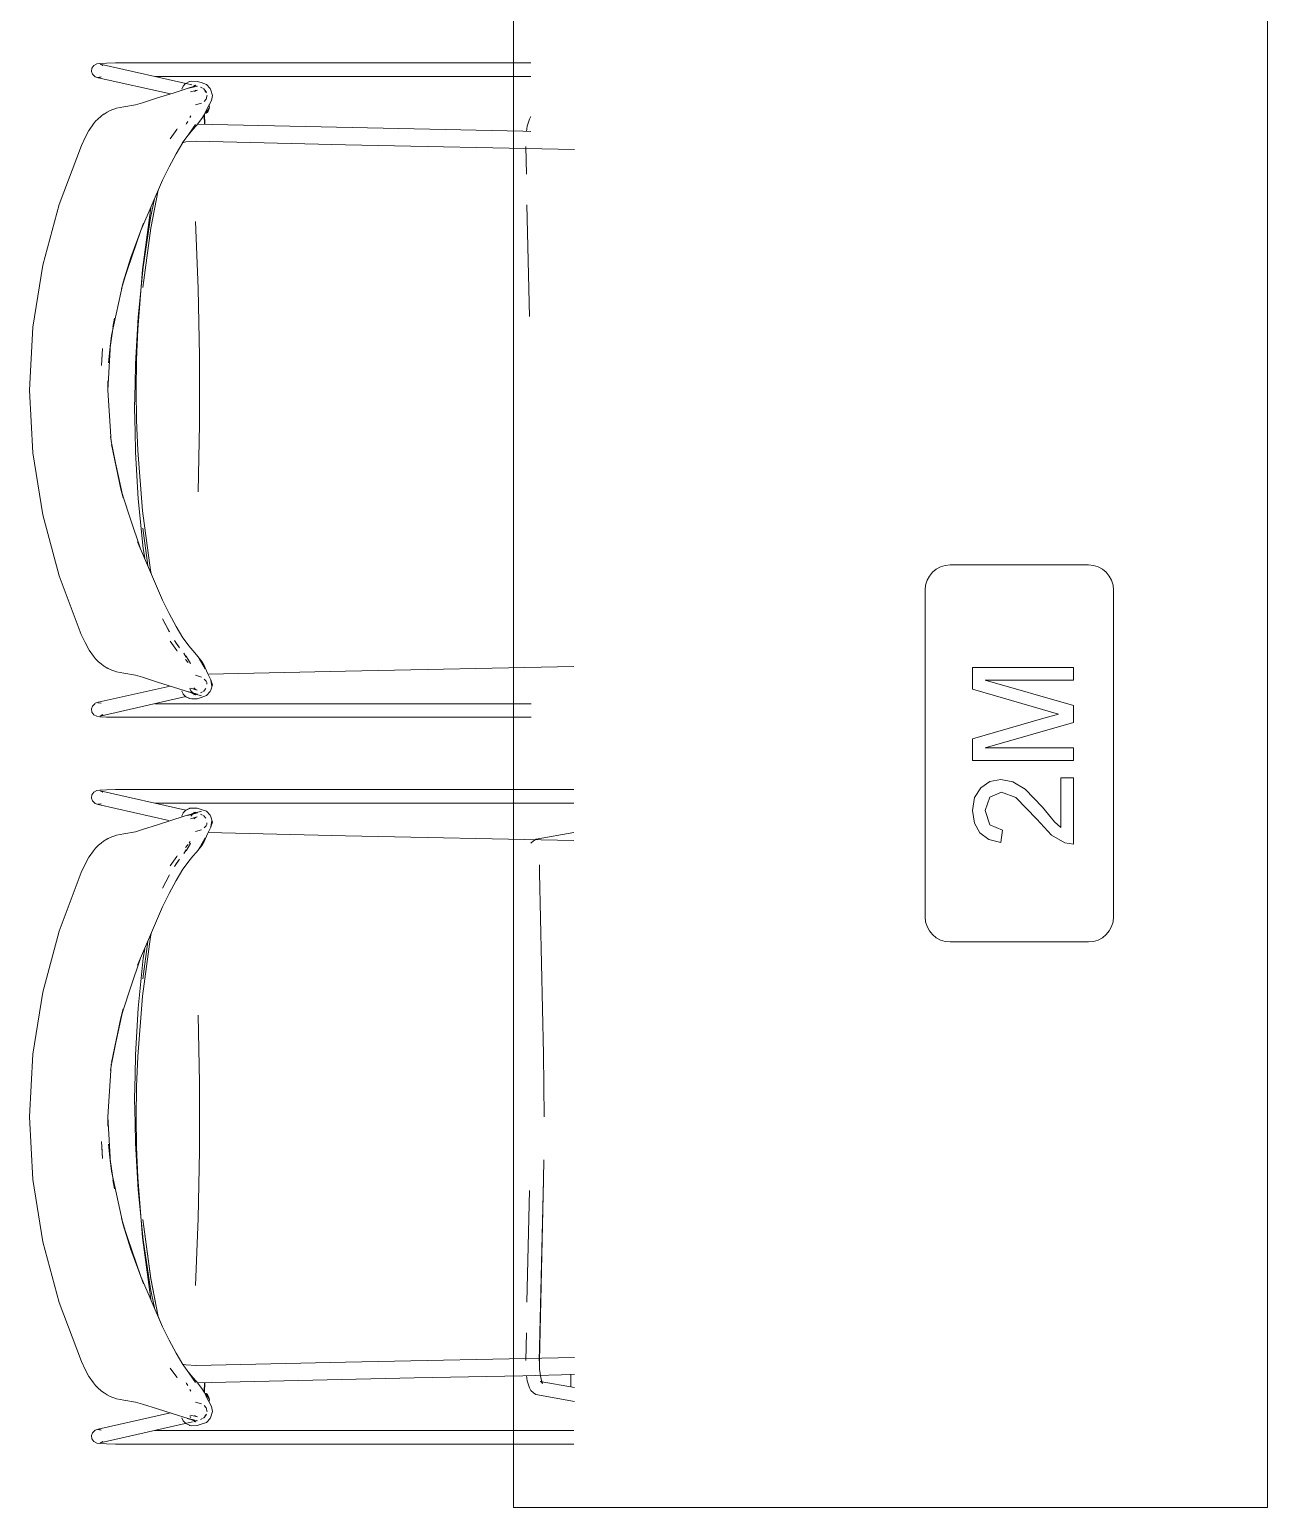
# Model space of a CAD drawing. Header units: millimetres. Extents: x 155927 to 317870, y -36033 to 97293.
# Drawn here: x 207681 to 208666, y 18608 to 19784 of the extents above; entities that cross this region are included whole.
import ezdxf

# ---------------------------------------------------------------- set-up
doc = ezdxf.new("R2010")
doc.units = ezdxf.units.MM
doc.header["$MEASUREMENT"] = 0
doc.layers.add('G-IMPT', color=8, linetype='CONTINUOUS', lineweight=9)
doc.layers.add('I-FURN', color=8, linetype='CONTINUOUS', lineweight=9)

msp = doc.modelspace()

# ---------------------------------------------------------------- linework, layer by layer
at = {"layer": 'G-IMPT'}
for p, q in [((207737.3, 19756.6), (207734.8, 19756.2)), ((207742.5, 19756.9), (207737.3, 19756.6)), ((207749.7, 19757), (207742.5, 19756.9)), ((207749.7, 19757), (207756, 19757.1)), ((208080.3, 19757.1), (207756, 19757.1)), ((207730.6, 19750.2), (207731, 19752.9)), ((207730.6, 19750.2), (207731.4, 19748.1)), ((207732.5, 19755), (207731, 19752.9)), ((207731.7, 19747.8), (207731.4, 19748.1)), ((207731.7, 19747.8), (207733.5, 19745.9)), ((207734.8, 19756.2), (207732.5, 19755)), ((207733.5, 19745.9), (207733.2, 19746.2)), ((207736, 19745.1), (207733.5, 19745.9)), ((207738.3, 19745.9), (207735.7, 19745.4)), ((207738, 19745.7), (207735.7, 19745.4)), ((207736, 19745.1), (207793.5, 19732.3)), ((207810.5, 19739.6), (207737.5, 19756)), ((207737.5, 19756), (207739.7, 19755)), ((207739.5, 19755.2), (207739.7, 19755)), ((208080.3, 19746.2), (207781, 19746.2)), ((207795.7, 19733), (207783.2, 19729.1)), ((207807.5, 19736.8), (207795.7, 19733)), ((207802.4, 19736.2), (207803.6, 19738.6)), ((207802.4, 19736.1), (207803.6, 19738.6)), ((207803.5, 19738.4), (207802.4, 19736.1)), ((207802.4, 19736.2), (207802.4, 19736.1)), ((207803.5, 19738.4), (207803.6, 19738.6)), ((207805.5, 19740.5), (207803.6, 19738.6)), ((207805.5, 19740.5), (207805.7, 19740.7)), ((207808.6, 19742.1), (207805.7, 19740.7)), ((207814.9, 19738.6), (207806.8, 19736.6)), ((207812.6, 19738.4), (207806.8, 19736.6)), ((207807.5, 19736.8), (207814.9, 19738.6)), ((207808.9, 19742.2), (207808.6, 19742.1)), ((207808.9, 19742.2), (207810.6, 19742.5)), ((207814.9, 19735.4), (207809.4, 19733.9)), ((207810.4, 19737.7), (207813.5, 19739.2)), ((207810.4, 19737.7), (207812.6, 19738.4)), ((207814.7, 19742.2), (207810.6, 19742.5)), ((207811.5, 19737.9), (207813.5, 19739.2)), ((207813.9, 19738.8), (207812, 19739.2)), ((207812.5, 19734.2), (207813.6, 19735.2)), ((207812.5, 19734.2), (207813.1, 19734.9)), ((207814.9, 19735.4), (207812.8, 19734.5)), ((207813.6, 19735.2), (207812.8, 19734.5)), ((207814.7, 19742.2), (207817.9, 19741.3)), ((207817.5, 19737.6), (207819.1, 19736.8)), ((207822.1, 19739.9), (207817.9, 19741.3)), ((207817.9, 19737.3), (207819.1, 19736.8)), ((207821.9, 19733.9), (207819.7, 19736.5)), ((207820.9, 19734.9), (207822.1, 19733.3)), ((207820.9, 19734.9), (207821.3, 19734.4)), ((207822.1, 19733.3), (207821.3, 19734.4)), ((207822.1, 19739.9), (207825.2, 19736.6)), ((207825.2, 19736.6), (207825.7, 19735.3)), ((207825.7, 19735.3), (207826.9, 19731.1)), ((207756.4, 19722), (207750.4, 19720.9)), ((207756.4, 19722), (207765.6, 19723.6)), ((207765.6, 19723.6), (207771.3, 19725.3)), ((207783.2, 19729.1), (207771.3, 19725.3)), ((207818.2, 19725), (207813.5, 19723.7)), ((207821.8, 19728.2), (207820.2, 19726.4)), ((207826, 19727), (207821.6, 19718.6)), ((207821.8, 19728.2), (207822.1, 19728.8)), ((207822.1, 19728.8), (207822.5, 19730.8)), ((207822.6, 19731.4), (207822.5, 19730.8)), ((207826, 19727), (207826.9, 19731.1)), ((207732.2, 19708.4), (207733.9, 19710.5)), ((207735.8, 19712.3), (207733.9, 19710.5)), ((207738.2, 19714.6), (207735.8, 19712.3)), ((207740.2, 19716.1), (207738.2, 19714.6)), ((207740.2, 19716.1), (207740.6, 19716.3)), ((207740.6, 19716.3), (207743.2, 19717.9)), ((207745.4, 19719.1), (207743.2, 19717.9)), ((207745.4, 19719.1), (207750.4, 19720.9)), ((207807.3, 19710.4), (207806.3, 19708.8)), ((207809, 19713.6), (207809.6, 19715)), ((207818.5, 19712.7), (207814.2, 19707.2)), ((207820.4, 19715.8), (207818.5, 19712.7)), ((207820.2, 19715.4), (207820.5, 19708.1)), ((207820.2, 19715.4), (207820.6, 19708.1)), ((207820.4, 19715.8), (207822.6, 19720.6)), ((207820.9, 19708.1), (207820.6, 19716.1)), ((207822.6, 19720.6), (207821.6, 19718.6)), ((208077.4, 19706.6), (208079.3, 19712.2)), ((208079.3, 19712.2), (208080.2, 19714.3)), ((207722.6, 19691.3), (207725.5, 19697.6)), ((207725.5, 19697.6), (207728.6, 19703.2)), ((207728.8, 19703.5), (207728.6, 19703.2)), ((207728.8, 19703.5), (207732.2, 19708.4)), ((207798.5, 19703.9), (207793.3, 19696.6)), ((207798.9, 19704.4), (207798.5, 19703.9)), ((207808.2, 19700.3), (207802.8, 19693)), ((207805.9, 19708.3), (207806.3, 19708.8)), ((207813.3, 19708.1), (207807.7, 19699.8)), ((207811.3, 19704), (207807.7, 19699.8)), ((207813.3, 19708.1), (207808.2, 19700.3)), ((207811.3, 19704), (207814.2, 19707.2)), ((207814.5, 19708.2), (207987.5, 19704.4)), ((208074, 19702.6), (207987.5, 19704.4)), ((208080.3, 19702.4), (208074, 19702.6)), ((208076.9, 19702.5), (208077.4, 19706.6)), ((207705, 19644.4), (207722.6, 19691.3)), ((207797.9, 19684.7), (207803.3, 19693.7)), ((207802.7, 19693.5), (207805.6, 19694.1)), ((207802.8, 19693), (207803.3, 19693.7)), ((207805.6, 19694.1), (207814, 19694.6)), ((207814, 19694.6), (207932.8, 19691.9)), ((208114.9, 19688.2), (207932.8, 19691.9)), ((208076.2, 19690.6), (208076.7, 19668.4)), ((207792.5, 19674.3), (207787.2, 19663.7)), ((207792.5, 19674.3), (207797.9, 19684.7)), ((207769.9, 19623.7), (207787.1, 19663.7)), ((207783.1, 19654.3), (207787.1, 19663.7)), ((207783.1, 19654.3), (207787.2, 19663.7)), ((207777.9, 19625.4), (207783.6, 19655.6)), ((207783.6, 19655.6), (207777.9, 19625.5)), ((207692, 19596), (207705, 19644.4)), ((207771.3, 19592.6), (207777.6, 19639.9)), ((207777.6, 19639.9), (207778.2, 19643.1)), ((207777.7, 19633.6), (207780.7, 19648.7)), ((208077.2, 19644.1), (208079.3, 19555.2)), ((207772.1, 19629.5), (207769.9, 19623.7)), ((207772.1, 19629.5), (207770, 19623.7)), ((207777.7, 19633.6), (207771.8, 19594.4)), ((207813.5, 19630.8), (207815.6, 19577.6)), ((207769.9, 19623.7), (207755.8, 19582.6)), ((207769.9, 19623.7), (207761.9, 19602.2)), ((207770, 19623.7), (207761.9, 19602.2)), ((207771.4, 19578.2), (207777.9, 19625.5)), ((207777.9, 19625.4), (207771.4, 19578.2)), ((207692, 19596), (207683.9, 19546.6)), ((207755.8, 19582.6), (207761.9, 19602.2)), ((207761.9, 19602.2), (207756, 19582.5)), ((207767.4, 19544.8), (207771.3, 19592.6)), ((207771.8, 19594.4), (207767.7, 19554.7)), ((207746.5, 19540.1), (207755.8, 19582.6)), ((207755.8, 19582.6), (207754.4, 19577.3)), ((207754.4, 19577.3), (207756, 19582.5)), ((207816.6, 19523.7), (207815.6, 19577.6)), ((207681.3, 19496.7), (207683.9, 19546.6)), ((207749, 19553.8), (207746.9, 19539.7)), ((207749, 19553.8), (207747.7, 19546.7)), ((207767.7, 19554.7), (207765.6, 19517.6)), ((207767.4, 19544.8), (207766.5, 19520.8)), ((207743.5, 19496.7), (207745.8, 19533.6)), ((207746.5, 19540.1), (207744.2, 19518.4)), ((207746.5, 19540.1), (207745.3, 19528.7)), ((207746.9, 19539.7), (207745.3, 19528.7)), ((207745.8, 19533.6), (207745.3, 19528.7)), ((207739.3, 19529.8), (207738.6, 19516.2)), ((207738.8, 19520.1), (207739.3, 19529.8)), ((207744.2, 19518.4), (207745.3, 19528.7)), ((207816.6, 19523.7), (207816.6, 19469.6)), ((207765.6, 19517.6), (207765.3, 19501.3)), ((207766.5, 19520.8), (207766.1, 19496.7)), ((207743.5, 19496.7), (207743.7, 19504.1)), ((207743.6, 19496.7), (207743.7, 19504.1)), ((207765.3, 19501.3), (207764.9, 19482.4)), ((207681.3, 19496.7), (207683.9, 19446.8)), ((207746, 19459.7), (207743.6, 19496.7)), ((207766.1, 19496.7), (207766.5, 19472.6)), ((207765.3, 19463.6), (207764.9, 19482.4)), ((207765.3, 19463.6), (207765.6, 19447.3)), ((207767.4, 19448.5), (207766.5, 19472.6)), ((207815.6, 19415.7), (207816.6, 19469.6)), ((207745.8, 19459.7), (207746.9, 19453.3)), ((207745.8, 19459.7), (207746.2, 19456.2)), ((207746, 19459.7), (207746.3, 19455.6)), ((207755.8, 19410.8), (207746.5, 19453.3)), ((207753.9, 19417.8), (207746.5, 19453.3)), ((207746.9, 19453.3), (207753.9, 19417.8)), ((207692, 19397.4), (207683.9, 19446.8)), ((207767.7, 19410.2), (207765.6, 19447.3)), ((207771.3, 19400.7), (207767.4, 19448.5)), ((207755.8, 19410.8), (207753.9, 19417.8)), ((207753.9, 19417.8), (207756.2, 19410.9)), ((207761.4, 19394.7), (207756.2, 19410.9)), ((207767.7, 19410.2), (207771.8, 19370.5)), ((207705, 19348.9), (207692, 19397.4)), ((207761.4, 19394.7), (207769.9, 19369.6)), ((207771.3, 19400.7), (207777.6, 19353.4)), ((207775.5, 19357), (207771.4, 19386.7)), ((207775.5, 19357), (207771.4, 19386.7)), ((207769.9, 19369.6), (207767.3, 19376)), ((207787.2, 19329.6), (207767.3, 19376)), ((207773, 19362.9), (207771.8, 19370.5)), ((207705, 19348.9), (207722.5, 19302.2)), ((207777.6, 19353.4), (207778.1, 19350.8)), ((207787.2, 19329.6), (207792.5, 19319)), ((207792.7, 19304.2), (207787.2, 19314.6)), ((207787.2, 19314.6), (207792.2, 19305.2)), ((207792.5, 19319), (207797.9, 19308.6)), ((207722.5, 19302.2), (207725.5, 19295.7)), ((207792.7, 19304.2), (207792.2, 19305.2)), ((207803.3, 19299.6), (207797.9, 19308.6)), ((207808.2, 19293.1), (207802.8, 19300.4)), ((207803.3, 19299.6), (207802.8, 19300.4)), ((207728.6, 19290.1), (207725.5, 19295.7)), ((207728.6, 19290.1), (207728.8, 19289.8)), ((207732.2, 19284.9), (207728.8, 19289.8)), ((207793.3, 19296.8), (207798.5, 19289.5)), ((207800.7, 19291.5), (207796.8, 19297.4)), ((207796.8, 19297.4), (207798, 19295.4)), ((207800.7, 19291.5), (207798, 19295.4)), ((207798.9, 19289), (207798.5, 19289.5)), ((207804.3, 19286.7), (207804, 19287.2)), ((207806, 19284.2), (207804, 19287.2)), ((207804.3, 19286.7), (207806, 19284.2)), ((207808.2, 19293.1), (207811.3, 19289.3)), ((207814.2, 19286.1), (207811.3, 19289.3)), ((207818.5, 19280.7), (207814.2, 19286.1)), ((207732.2, 19284.9), (207733.9, 19282.8)), ((207735.8, 19281), (207733.9, 19282.8)), ((207735.8, 19281), (207736.3, 19280.5)), ((207738.2, 19278.8), (207736.3, 19280.5)), ((207740.2, 19277.3), (207738.2, 19278.8)), ((207744.4, 19274.8), (207740.2, 19277.3)), ((207740.2, 19277.3), (207740.6, 19277)), ((207740.2, 19277.3), (207745.4, 19274.3)), ((207740.6, 19277), (207743.2, 19275.5)), ((207743.2, 19275.5), (207745.4, 19274.3)), ((207744.4, 19274.8), (207745.4, 19274.3)), ((207750.4, 19272.5), (207745.4, 19274.3)), ((207807.5, 19280), (207805.4, 19282.4)), ((207807.6, 19282.3), (207805.9, 19285.1)), ((207806.3, 19284.5), (207805.9, 19285.1)), ((207807.6, 19282.3), (207806.3, 19284.5)), ((207807.6, 19282.3), (207807.3, 19282.9)), ((207809.3, 19279.1), (207807.3, 19282.9)), ((207807.6, 19282.3), (207809.3, 19279.1)), ((207818.7, 19279.4), (207816.4, 19283.1)), ((207816.4, 19283.1), (207821.2, 19274.8)), ((207820.4, 19277.6), (207818.5, 19280.7)), ((207818.7, 19279.4), (207821.2, 19274.8)), ((207820.4, 19277.6), (207822.9, 19271.5)), ((207932.8, 19273), (208114.6, 19276.7)), ((207756.4, 19271.4), (207750.4, 19272.5)), ((207765.6, 19269.8), (207756.4, 19271.4)), ((207765.6, 19269.8), (207771.3, 19268.1)), ((207771.3, 19268.1), (207783.2, 19264.2)), ((207783.2, 19264.2), (207804.4, 19257.5)), ((207818.3, 19268.3), (207813.5, 19269.7)), ((207821.8, 19265.1), (207820.3, 19266.7)), ((207821.8, 19265.1), (207822.3, 19264.1)), ((207822.5, 19262.6), (207822.3, 19264.1)), ((207825.9, 19265.5), (207822.9, 19271.5)), ((207823.4, 19270.5), (207932.8, 19273)), ((207826.9, 19262.2), (207825.6, 19265.9)), ((207826.4, 19260.9), (207825.6, 19265.9)), ((207826.4, 19260.9), (207825.9, 19265.5)), ((207793.3, 19261.1), (207736, 19248.2)), ((207737.6, 19237.3), (207805.7, 19252.7)), ((207802.4, 19257.2), (207802.4, 19257.3)), ((207802.4, 19257.2), (207803.5, 19254.9)), ((207803.5, 19254.9), (207803.6, 19254.7)), ((207805.7, 19252.6), (207803.6, 19254.7)), ((207803.9, 19254.5), (207805.5, 19252.8)), ((207803.9, 19254.5), (207805.7, 19252.6)), ((207812.6, 19254.9), (207804.4, 19257.5)), ((207808.9, 19251.2), (207805.5, 19252.8)), ((207805.5, 19252.8), (207808.6, 19251.2)), ((207805.5, 19252.8), (207805.7, 19252.6)), ((207808.9, 19251.2), (207805.7, 19252.6)), ((207814.9, 19254.7), (207806.8, 19256.8)), ((207806.8, 19256.8), (207808.1, 19256.5)), ((207814.9, 19254.7), (207808.1, 19256.5)), ((207808.9, 19251.2), (207808.6, 19251.2)), ((207808.8, 19259.1), (207809.8, 19257.3)), ((207808.9, 19251.2), (207810.6, 19250.9)), ((207814.8, 19257.9), (207809.4, 19259.5)), ((207811.5, 19255.4), (207809.8, 19257.3)), ((207813.5, 19254.1), (207810.4, 19255.6)), ((207818.2, 19253.3), (207810.4, 19255.6)), ((207811.9, 19251), (207810.6, 19250.9)), ((207813.5, 19254.1), (207811.5, 19255.4)), ((207814.7, 19251.1), (207811.9, 19251)), ((207812, 19254.1), (207813.9, 19254.5)), ((207813.6, 19258.1), (207812.1, 19259.6)), ((207812.1, 19259.6), (207813, 19258.5)), ((207813.6, 19258.1), (207812.4, 19259.1)), ((207814.8, 19257.9), (207812.4, 19259.1)), ((207818.2, 19253.3), (207812.6, 19254.9)), ((207817.9, 19252.1), (207814.7, 19251.1)), ((207819.1, 19256.5), (207817.5, 19255.7)), ((207817.9, 19256), (207819.1, 19256.5)), ((207817.9, 19252.1), (207822.1, 19253.5)), ((207821.7, 19259.1), (207819.7, 19256.8)), ((207825.2, 19256.7), (207822.1, 19253.5)), ((207825.7, 19258), (207825.2, 19256.7)), ((207826.9, 19262.2), (207825.7, 19258)), ((207731.4, 19245.2), (207730.6, 19243.1)), ((207731, 19240.4), (207730.6, 19243.1)), ((207732.5, 19238.3), (207731, 19240.4)), ((207731.4, 19245.2), (207733.2, 19247.1)), ((207733.5, 19247.4), (207733.2, 19247.1)), ((207736, 19248.2), (207733.5, 19247.4)), ((207738.3, 19247.5), (207735.7, 19247.9)), ((207738, 19247.6), (207735.7, 19247.9)), ((207781, 19247.1), (208080.6, 19247.1)), ((207734.8, 19237.1), (207732.5, 19238.3)), ((207734.8, 19237.1), (207737.3, 19236.7)), ((207737.3, 19236.7), (207742.5, 19236.5)), ((207737.6, 19237.3), (207739.7, 19238.4)), ((207739.7, 19238.4), (207739.5, 19238.2)), ((207742.5, 19236.5), (207749.7, 19236.3)), ((207756, 19236.3), (207749.7, 19236.3)), ((208080.6, 19236.3), (207756, 19236.3)), ((207731, 19174.6), (207730.6, 19171.9)), ((207731.4, 19169.8), (207730.6, 19171.9)), ((207732.5, 19176.7), (207731, 19174.6)), ((207731.4, 19169.8), (207733.2, 19167.9)), ((207734.8, 19177.9), (207732.5, 19176.7)), ((207734.8, 19177.9), (207737.3, 19178.3)), ((207737.3, 19178.3), (207742.5, 19178.5)), ((207737.6, 19177.7), (207805.7, 19162.3)), ((207737.6, 19177.7), (207739.7, 19176.6)), ((207739.7, 19176.6), (207739.5, 19176.8)), ((207742.5, 19178.5), (207749.7, 19178.7)), ((207756, 19178.7), (207749.7, 19178.7)), ((208114.6, 19178.7), (207756, 19178.7)), ((207733.5, 19167.6), (207733.2, 19167.9)), ((207736, 19166.8), (207733.5, 19167.6)), ((207738.3, 19167.5), (207735.7, 19167.1)), ((207738, 19167.4), (207735.7, 19167.1)), ((207792.2, 19154.2), (207736, 19166.8)), ((207781, 19167.9), (208114.6, 19167.9)), ((207783.2, 19150.8), (207804.4, 19157.5)), ((207802.4, 19157.8), (207803.5, 19160.1)), ((207802.4, 19157.8), (207802.4, 19157.7)), ((207803.5, 19160.1), (207803.6, 19160.3)), ((207805.7, 19162.4), (207803.6, 19160.3)), ((207803.9, 19160.5), (207805.7, 19162.4)), ((207803.9, 19160.5), (207805.5, 19162.2)), ((207812.6, 19160.1), (207804.4, 19157.5)), ((207808.9, 19163.9), (207805.5, 19162.2)), ((207805.5, 19162.2), (207808.6, 19163.8)), ((207805.5, 19162.2), (207805.7, 19162.4)), ((207808.9, 19163.9), (207805.7, 19162.4)), ((207814.9, 19160.3), (207806.8, 19158.2)), ((207806.8, 19158.2), (207808.1, 19158.5)), ((207814.9, 19160.3), (207808.1, 19158.5)), ((207808.9, 19163.9), (207808.6, 19163.8)), ((207808.9, 19163.9), (207810.6, 19164.1)), ((207814.8, 19157.1), (207809.4, 19155.5)), ((207811.5, 19159.6), (207809.8, 19157.7)), ((207818.2, 19161.7), (207810.4, 19159.4)), ((207813.5, 19160.9), (207810.4, 19159.4)), ((207811.9, 19164), (207810.6, 19164.1)), ((207813.5, 19160.9), (207811.5, 19159.6)), ((207814.7, 19163.9), (207811.9, 19164)), ((207812, 19160.9), (207813.9, 19160.5)), ((207813.6, 19156.9), (207812.1, 19155.4)), ((207814.8, 19157.1), (207812.4, 19155.9)), ((207813.6, 19156.9), (207812.4, 19155.9)), ((207818.2, 19161.7), (207812.6, 19160.1)), ((207817.9, 19162.9), (207814.7, 19163.9)), ((207819.1, 19158.5), (207817.5, 19159.3)), ((207817.9, 19162.9), (207822.1, 19161.5)), ((207817.9, 19159), (207819.1, 19158.5)), ((207821.7, 19155.9), (207819.7, 19158.2)), ((207825.2, 19158.3), (207822.1, 19161.5)), ((207825.7, 19157), (207825.2, 19158.3)), ((207826.9, 19152.8), (207825.7, 19157)), ((207765.6, 19145.2), (207756.4, 19143.6)), ((207765.6, 19145.2), (207771.3, 19146.9)), ((207771.3, 19146.9), (207783.2, 19150.8)), ((207812.1, 19155.4), (207813, 19156.5)), ((207818.3, 19146.7), (207813.5, 19145.4)), ((207821.8, 19149.9), (207820.3, 19148.3)), ((207821.8, 19149.9), (207822.3, 19150.9)), ((207822.5, 19152.4), (207822.3, 19150.9)), ((207825.9, 19149.5), (207822.9, 19143.5)), ((207826.4, 19154.1), (207825.6, 19149.1)), ((207826.9, 19152.8), (207825.6, 19149.1)), ((207826.4, 19154.1), (207825.9, 19149.5)), ((207735.8, 19134), (207733.9, 19132.2)), ((207735.8, 19134), (207736.3, 19134.5)), ((207738.2, 19136.2), (207736.3, 19134.5)), ((207740.2, 19137.8), (207738.2, 19136.2)), ((207740.2, 19137.8), (207745.4, 19140.7)), ((207744.4, 19140.2), (207740.2, 19137.8)), ((207740.2, 19137.8), (207740.6, 19138)), ((207740.6, 19138), (207743.2, 19139.5)), ((207743.2, 19139.5), (207745.4, 19140.7)), ((207744.4, 19140.2), (207745.4, 19140.7)), ((207750.4, 19142.5), (207745.4, 19140.7)), ((207756.4, 19143.6), (207750.4, 19142.5)), ((207807.5, 19135), (207805.4, 19132.6)), ((207809.3, 19135.9), (207807.3, 19132.1)), ((207807.6, 19132.7), (207809.3, 19135.9)), ((207808.4, 19136.2), (207809.1, 19137.4)), ((207818.5, 19134.3), (207814.2, 19128.9)), ((207816.4, 19132), (207821.2, 19140.3)), ((207818.7, 19135.6), (207816.4, 19132)), ((207820.4, 19137.4), (207818.5, 19134.3)), ((207818.7, 19135.6), (207821.2, 19140.3)), ((207820.4, 19137.4), (207822.9, 19143.5)), ((207823.4, 19144.5), (207932.8, 19142)), ((207932.8, 19142), (208114.6, 19138.3)), ((208080.2, 19136), (208082.3, 19137.9)), ((208082.3, 19137.9), (208084.4, 19139.4)), ((208114.6, 19144.7), (208084.4, 19139.4)), ((207728.6, 19124.9), (207725.5, 19119.3)), ((207728.6, 19124.9), (207728.8, 19125.2)), ((207732.2, 19130.1), (207728.8, 19125.2)), ((207732.2, 19130.1), (207733.9, 19132.2)), ((207793.3, 19118.2), (207798.5, 19125.5)), ((207800.7, 19123.5), (207796.8, 19117.6)), ((207800.7, 19123.5), (207798, 19119.6)), ((207798.9, 19126), (207798.5, 19125.5)), ((207808.2, 19121.9), (207802.8, 19114.6)), ((207806, 19130.8), (207804, 19127.8)), ((207804.3, 19128.3), (207804, 19127.8)), ((207804.3, 19128.3), (207806, 19130.8)), ((207807.6, 19132.7), (207805.9, 19129.9)), ((207806.3, 19130.5), (207805.9, 19129.9)), ((207807.6, 19132.7), (207806.3, 19130.5)), ((207807.6, 19132.7), (207807.3, 19132.1)), ((207808.2, 19121.9), (207811.3, 19125.7)), ((207814.2, 19128.9), (207811.3, 19125.7)), ((207705, 19066.1), (207722.5, 19112.8)), ((207722.5, 19112.8), (207725.5, 19119.3)), ((207792.7, 19110.8), (207787.2, 19100.4)), ((207787.2, 19100.4), (207792.2, 19109.8)), ((207792.7, 19110.8), (207792.2, 19109.8)), ((207796.8, 19117.6), (207798, 19119.6)), ((207803.3, 19115.4), (207797.9, 19106.4)), ((207803.3, 19115.4), (207802.8, 19114.6)), ((208087.1, 19112.6), (208087.2, 19119)), ((208087.1, 19112.6), (208090.3, 18968.3)), ((207792.5, 19096), (207797.9, 19106.4)), ((207787.2, 19085.4), (207792.5, 19096)), ((207787.2, 19085.4), (207767.3, 19039)), ((207705, 19066.1), (207692, 19017.6)), ((207777.6, 19061.6), (207778.1, 19064.2)), ((207771.3, 19014.3), (207777.6, 19061.6)), ((207775.5, 19058), (207771.4, 19028.3)), ((207775.5, 19058), (207771.4, 19028.3)), ((207773, 19052.1), (207771.8, 19044.5)), ((207761.4, 19020.3), (207769.9, 19045.4)), ((207769.9, 19045.4), (207767.3, 19039)), ((207767.7, 19004.8), (207771.8, 19044.5)), ((207692, 19017.6), (207683.9, 18968.2)), ((207761.4, 19020.3), (207756.2, 19004.1)), ((207755.8, 19004.2), (207746.5, 18961.7)), ((207755.8, 19004.2), (207753.9, 18997.2)), ((207753.9, 18997.2), (207756.2, 19004.1)), ((207767.7, 19004.8), (207765.6, 18967.7)), ((207771.3, 19014.3), (207767.4, 18966.5)), ((207753.9, 18997.2), (207746.5, 18961.7)), ((207746.9, 18961.7), (207753.9, 18997.2)), ((207815.6, 18999.3), (207816.6, 18945.4)), ((207681.3, 18918.3), (207683.9, 18968.2)), ((207745.8, 18955.3), (207746.9, 18961.7)), ((207745.8, 18955.3), (207746.2, 18958.8)), ((207746, 18955.3), (207746.4, 18960.6)), ((207765.3, 18951.4), (207765.6, 18967.7)), ((207767.4, 18966.5), (207766.5, 18942.4)), ((208090.3, 18968.3), (208090.7, 18943.4)), ((207746, 18955.3), (207743.6, 18918.3)), ((207765.3, 18951.4), (207764.9, 18932.6)), ((207816.6, 18891.3), (207816.6, 18945.4)), ((207766.1, 18918.3), (207766.5, 18942.4)), ((208090.7, 18943.4), (208090.9, 18918.3)), ((207765.3, 18913.7), (207764.9, 18932.6)), ((207681.3, 18918.3), (207683.9, 18868.4)), ((207743.5, 18918.3), (207745.8, 18881.4)), ((207743.5, 18918.3), (207743.7, 18910.9)), ((207743.6, 18918.3), (207743.7, 18910.9)), ((207765.6, 18897.4), (207765.3, 18913.7)), ((207766.5, 18894.2), (207766.1, 18918.3)), ((207739.3, 18885.2), (207738.6, 18898.8)), ((207738.8, 18895.4), (207739.3, 18885.2)), ((207746.5, 18875), (207744.2, 18896.6)), ((207744.2, 18896.6), (207745.3, 18886.3)), ((207745.8, 18881.4), (207745.3, 18886.3)), ((207746.5, 18875), (207745.3, 18886.3)), ((207746.9, 18875.3), (207745.3, 18886.3)), ((207767.7, 18860.4), (207765.6, 18897.4)), ((207767.4, 18870.2), (207766.5, 18894.2)), ((207816.6, 18891.3), (207815.6, 18837.4)), ((207746.5, 18875), (207755.8, 18832.4)), ((207749, 18861.2), (207746.9, 18875.3)), ((208090.4, 18868.4), (208090.6, 18884.2)), ((207692, 18819), (207683.9, 18868.4)), ((207749, 18861.2), (207747.7, 18868.3)), ((207767.4, 18870.2), (207771.3, 18822.4)), ((208086.9, 18724.3), (208090.3, 18868.2)), ((208087.1, 18724.1), (208090.3, 18868.2)), ((207771.8, 18820.6), (207767.7, 18860.4)), ((208077.2, 18770.9), (208079.3, 18859.8)), ((207755.8, 18832.4), (207754.4, 18837.7)), ((207754.4, 18837.7), (207756, 18832.5)), ((207769.9, 18791.3), (207755.8, 18832.4)), ((207755.8, 18832.4), (207761.9, 18812.8)), ((207761.9, 18812.8), (207756, 18832.5)), ((207777.9, 18789.6), (207771.4, 18836.8)), ((207771.4, 18836.8), (207777.9, 18789.5)), ((207813.5, 18784.2), (207815.6, 18837.4)), ((207692, 18819), (207705, 18770.6)), ((207771.3, 18822.4), (207777.6, 18775.1)), ((207777.7, 18781.4), (207771.8, 18820.6)), ((207769.9, 18791.3), (207761.9, 18812.8)), ((207770, 18791.3), (207761.9, 18812.8)), ((207772.1, 18785.5), (207769.9, 18791.3)), ((207769.9, 18791.3), (207787.1, 18751.3)), ((207772.1, 18785.5), (207770, 18791.3)), ((207777.7, 18781.4), (207780.7, 18766.3)), ((207777.9, 18789.6), (207783.6, 18759.4)), ((207783.6, 18759.4), (207777.9, 18789.5)), ((207705, 18770.6), (207722.6, 18723.7)), ((207777.6, 18775.1), (207778.2, 18771.9)), ((207783.1, 18760.7), (207787.1, 18751.3)), ((207783.1, 18760.7), (207787.2, 18751.3)), ((207792.5, 18740.7), (207787.2, 18751.3)), ((208076.2, 18724.4), (208076.7, 18746.6)), ((207792.5, 18740.7), (207797.9, 18730.3)), ((207722.6, 18723.7), (207725.5, 18717.4)), ((207797.9, 18730.3), (207803.3, 18721.3)), ((207802.7, 18721.5), (207805.6, 18720.9)), ((207808.2, 18714.7), (207802.8, 18722.1)), ((207802.8, 18722.1), (207803.3, 18721.3)), ((207814, 18720.4), (207932.8, 18723.1)), ((208114.9, 18726.8), (207932.8, 18723.1)), ((208087.1, 18724.1), (208087.2, 18717.7)), ((207725.5, 18717.4), (207728.6, 18711.8)), ((207728.8, 18711.5), (207728.6, 18711.8)), ((207728.8, 18711.5), (207732.2, 18706.6)), ((207798.5, 18711.1), (207793.3, 18718.4)), ((207798.9, 18710.6), (207798.5, 18711.1)), ((207805.6, 18720.9), (207814, 18720.4)), ((207813.3, 18706.9), (207807.7, 18715.2)), ((207811.3, 18711), (207807.7, 18715.2)), ((207813.3, 18706.9), (207808.2, 18714.7)), ((207811.3, 18711), (207814.2, 18707.8)), ((207814.5, 18706.8), (207987.5, 18710.6)), ((208074, 18712.4), (207987.5, 18710.6)), ((208114.9, 18713.3), (208074, 18712.4)), ((208076.9, 18712.5), (208077.4, 18708.4)), ((208087.2, 18717.7), (208088.1, 18710.8)), ((208088.1, 18710.8), (208089.6, 18706.2)), ((208112, 18703.5), (208112, 18713.6)), ((207732.2, 18706.6), (207733.9, 18704.5)), ((207735.8, 18702.7), (207733.9, 18704.5)), ((207738.2, 18700.4), (207735.8, 18702.7)), ((207740.2, 18698.9), (207738.2, 18700.4)), ((207740.2, 18698.9), (207740.6, 18698.7)), ((207740.6, 18698.7), (207743.2, 18697.1)), ((207805.9, 18706.7), (207806.3, 18706.2)), ((207807.3, 18704.6), (207806.3, 18706.2)), ((207809, 18701.4), (207809.6, 18700)), ((207818.5, 18702.3), (207814.2, 18707.8)), ((207820.4, 18699.2), (207818.5, 18702.3)), ((207820.2, 18699.6), (207820.6, 18706.9)), ((207820.2, 18699.6), (207820.5, 18705.9)), ((207820.4, 18699.2), (207822.6, 18694.4)), ((207820.9, 18706.9), (207820.6, 18698.9)), ((208077.4, 18708.4), (208079.3, 18702.8)), ((208079.3, 18702.8), (208080.2, 18700.7)), ((208082.3, 18698.8), (208080.2, 18700.7)), ((208084.3, 18697.3), (208082.3, 18698.8)), ((208087.6, 18707.8), (208089.5, 18706.8)), ((208087.6, 18707.8), (208114.9, 18703)), ((208089.5, 18706.8), (208088.2, 18708.1)), ((208089.6, 18706.2), (208088.2, 18708.1)), ((207745.4, 18695.9), (207743.2, 18697.1)), ((207745.4, 18695.9), (207750.4, 18694.1)), ((207756.4, 18693), (207750.4, 18694.1)), ((207756.4, 18693), (207765.6, 18691.4)), ((207765.6, 18691.4), (207771.3, 18689.7)), ((207783.2, 18685.9), (207771.3, 18689.7)), ((207818.2, 18690), (207813.5, 18691.3)), ((207821.8, 18686.8), (207820.2, 18688.6)), ((207826, 18688), (207821.6, 18696.4)), ((207822.6, 18694.4), (207821.6, 18696.4)), ((207821.8, 18686.8), (207822.1, 18686.2)), ((207826, 18688), (207826.9, 18683.9)), ((208084.3, 18697.3), (208114.9, 18691.9)), ((207736, 18669.9), (207793.5, 18682.7)), ((207811, 18675.6), (207737.5, 18659)), ((207795.7, 18682), (207783.2, 18685.9)), ((207807.5, 18678.2), (207795.7, 18682)), ((207802.4, 18678.8), (207802.4, 18678.9)), ((207803.5, 18676.6), (207802.4, 18678.9)), ((207802.4, 18678.9), (207803.6, 18676.4)), ((207802.4, 18678.8), (207803.6, 18676.4)), ((207803.5, 18676.6), (207803.6, 18676.4)), ((207805.5, 18674.5), (207803.6, 18676.4)), ((207805.5, 18674.5), (207805.7, 18674.3)), ((207812.6, 18676.6), (207806.8, 18678.4)), ((207814.9, 18676.4), (207806.8, 18678.4)), ((207807.5, 18678.2), (207814.9, 18676.4)), ((207809, 18680.4), (207809.8, 18678.9)), ((207814.9, 18679.6), (207809.4, 18681.1)), ((207810.4, 18677.3), (207812.6, 18676.6)), ((207810.4, 18677.3), (207813.5, 18675.8)), ((207811.5, 18677.1), (207811, 18677.6)), ((207811.5, 18677.1), (207813.5, 18675.8)), ((207813.9, 18676.2), (207812, 18675.8)), ((207812.5, 18680.8), (207813.6, 18679.8)), ((207812.5, 18680.8), (207813.1, 18680.1)), ((207814.9, 18679.6), (207812.8, 18680.5)), ((207813.6, 18679.8), (207812.8, 18680.5)), ((207817.5, 18677.4), (207819.1, 18678.2)), ((207817.9, 18677.7), (207819.1, 18678.2)), ((207822.1, 18675.1), (207817.9, 18673.8)), ((207821.9, 18681.1), (207819.7, 18678.5)), ((207820.9, 18680.1), (207822.1, 18681.7)), ((207820.9, 18680.1), (207821.3, 18680.6)), ((207822.1, 18681.7), (207821.3, 18680.6)), ((207822.1, 18686.2), (207822.5, 18684.2)), ((207822.1, 18675.1), (207825.2, 18678.4)), ((207822.6, 18683.6), (207822.5, 18684.2)), ((207825.2, 18678.4), (207825.7, 18679.7)), ((207825.7, 18679.7), (207826.9, 18683.9)), ((207730.6, 18664.8), (207731.4, 18666.9)), ((207730.6, 18664.8), (207731, 18662.1)), ((207731.7, 18667.2), (207731.4, 18666.9)), ((207731.7, 18667.2), (207733.5, 18669.1)), ((207733.5, 18669.1), (207733.2, 18668.8)), ((207736, 18669.9), (207733.5, 18669.1)), ((207738.3, 18669.1), (207735.7, 18669.6)), ((207738, 18669.3), (207735.7, 18669.6)), ((208114.6, 18668.8), (207781, 18668.8)), ((207808.6, 18672.9), (207805.7, 18674.3)), ((207808.9, 18672.8), (207808.6, 18672.9)), ((207808.9, 18672.8), (207810.6, 18672.5)), ((207814.7, 18672.8), (207810.6, 18672.5)), ((207814.7, 18672.8), (207817.9, 18673.8)), ((207732.5, 18660), (207731, 18662.1)), ((207734.8, 18658.8), (207732.5, 18660)), ((207737.3, 18658.4), (207734.8, 18658.8)), ((207742.5, 18658.1), (207737.3, 18658.4)), ((207737.5, 18659), (207739.7, 18660)), ((207739.5, 18659.8), (207739.7, 18660)), ((207749.7, 18658), (207742.5, 18658.1)), ((207749.7, 18658), (207756, 18657.9)), ((208114.6, 18657.9), (207756, 18657.9))]:
    msp.add_line(p, q, dxfattribs=at)
at = {"layer": 'I-FURN'}
for p, q in [((208066.5, 19807.6), (208066.5, 18607.6)), ((208666.5, 18607.6), (208666.5, 19807.6)), ((207821.9, 19716.9), (207824.5, 19721.9)), ((207824.5, 19721.9), (207822.9, 19717.7)), ((207824.5, 19721.9), (207823.6, 19718.6)), ((207823.9, 19723.5), (207824.5, 19721.9)), ((207824.5, 19721.9), (207824.1, 19719.6)), ((207824.5, 19721.9), (207824.4, 19720.8)), ((207821.9, 19716.9), (207820.7, 19716.7)), ((207821.9, 19716.9), (207821.6, 19718.3)), ((207821.9, 19716.9), (207821.7, 19718.6)), ((207821.9, 19716.9), (207822.6, 19720.7)), ((207821.9, 19716.9), (207822.1, 19719.5)), ((207821.9, 19716.9), (207821.9, 19718.9)), ((207821.9, 19716.9), (207822.9, 19717.7)), ((207822.9, 19717.7), (207823.6, 19718.6)), ((207824.1, 19719.6), (207823.6, 19718.6)), ((207824.4, 19720.8), (207824.1, 19719.6)), ((208524, 19357.5), (208414, 19357.5)), ((208394, 19337.5), (208394, 19077.5)), ((208544, 19077.5), (208544, 19337.5)), ((208512.2, 19275.9), (208431.8, 19275.9)), ((208431.8, 19275.9), (208431.8, 19258.7)), ((208512.2, 19265.9), (208512.2, 19275.9)), ((208512.2, 19245.7), (208441.9, 19265.9)), ((208441.9, 19265.9), (208512.2, 19265.9)), ((208431.8, 19258.7), (208487.5, 19242.5)), ((208487.5, 19242.5), (208500.3, 19238.9)), ((208512.2, 19232.1), (208512.2, 19245.7)), ((208488.5, 19235.6), (208431.8, 19219.1)), ((208441.9, 19211.9), (208512.2, 19232.1)), ((208500.3, 19238.9), (208488.5, 19235.6)), ((208431.8, 19219.1), (208431.8, 19201.9)), ((208512.2, 19211.9), (208441.9, 19211.9)), ((208512.2, 19201.9), (208512.2, 19211.9)), ((208431.8, 19201.9), (208512.2, 19201.9)), ((208438.3, 19180.2), (208433.4, 19172.4)), ((208445.5, 19185.1), (208438.3, 19180.2)), ((208454.2, 19186.8), (208445.5, 19185.1)), ((208463.8, 19185), (208454.2, 19186.8)), ((208473.6, 19179.1), (208463.8, 19185)), ((208502.1, 19188), (208502.1, 19148.6)), ((208512.2, 19188), (208502.1, 19188)), ((208512.2, 19135.3), (208512.2, 19188)), ((208433.4, 19172.4), (208431.8, 19162.2)), ((208441.9, 19162), (208445.6, 19172.7)), ((208445.6, 19172.7), (208454.8, 19176.7)), ((208454.8, 19176.7), (208466.2, 19172.4)), ((208466.2, 19172.4), (208483, 19155.1)), ((208487.4, 19164.7), (208473.6, 19179.1)), ((208431.8, 19162.2), (208433.3, 19152.1)), ((208445.5, 19150.8), (208441.9, 19162)), ((208497, 19153.1), (208487.4, 19164.7)), ((208433.3, 19152.1), (208437.6, 19144.3)), ((208455.7, 19146.6), (208445.5, 19150.8)), ((208454.4, 19136.6), (208455.7, 19146.6)), ((208483, 19155.1), (208494.6, 19142.5)), ((208502.1, 19148.6), (208497, 19153.1)), ((208437.6, 19144.3), (208444.7, 19139)), ((208444.7, 19139), (208454.4, 19136.6)), ((208494.6, 19142.5), (208505.3, 19136.4)), ((208505.3, 19136.4), (208512.2, 19135.3)), ((208414, 19057.5), (208524, 19057.5)), ((207821.9, 18698.1), (207820.7, 18698.3)), ((207821.9, 18698.1), (207821.6, 18696.7)), ((207821.9, 18698.1), (207821.7, 18696.4)), ((207821.9, 18698.1), (207822.9, 18697.3)), ((207821.9, 18698.1), (207822.6, 18694.3)), ((207821.9, 18698.1), (207824.5, 18693.1)), ((207821.9, 18698.1), (207822.1, 18695.5)), ((207821.9, 18698.1), (207821.9, 18696.1)), ((207822.9, 18697.3), (207823.6, 18696.4)), ((207824.5, 18693.1), (207822.9, 18697.3)), ((207824.1, 18695.4), (207823.6, 18696.4)), ((207824.5, 18693.1), (207823.6, 18696.4)), ((207823.9, 18691.5), (207824.5, 18693.1)), ((207824.4, 18694.2), (207824.1, 18695.4)), ((207824.5, 18693.1), (207824.1, 18695.4)), ((207824.5, 18693.1), (207824.4, 18694.2)), ((208066.5, 18607.6), (208666.5, 18607.6))]:
    msp.add_line(p, q, dxfattribs=at)
for centre, start, end in [((208414, 19337.5), 90, 180), ((208524, 19337.5), 0, 90), ((208414, 19077.5), 180, 270), ((208524, 19077.5), 270, 0)]:
    msp.add_arc(centre, 20, start, end, dxfattribs=at)

doc.saveas('drawing.dxf')
